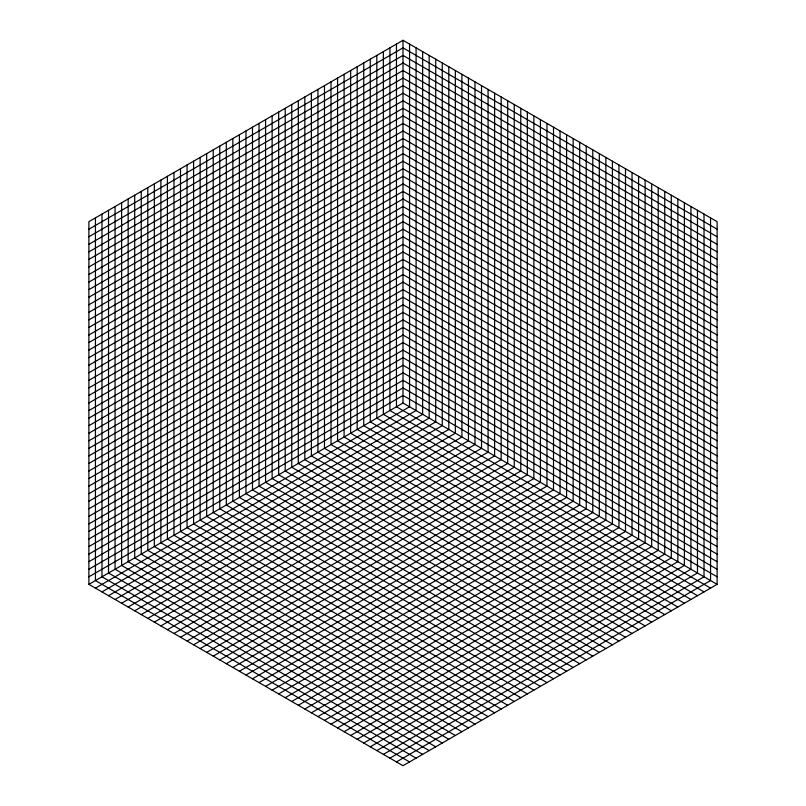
<?xml version="1.0" encoding="UTF-8"?>
<svg xmlns="http://www.w3.org/2000/svg" width="806" height="806" viewBox="0 0 806 806"><rect width="100%" height="100%" fill="white"/><g stroke="black" fill="none" stroke-linecap="round" stroke-linejoin="round"><path stroke-width="1.21" d="M403 40.3L88.892 221.65L88.892 584.35L403 765.7L717.108 584.35L717.108 221.65L403 40.3L403 403L717.108 584.35M88.892 229.206L403 47.856L717.108 229.206M88.892 236.763L403 55.413L717.108 236.763M88.892 244.319L403 62.969L717.108 244.319M88.892 251.875L403 70.525L717.108 251.875M88.892 259.431L403 78.081L717.108 259.431M88.892 266.988L403 85.638L717.108 266.988M88.892 274.544L403 93.194L717.108 274.544M88.892 282.1L403 100.75L717.108 282.1M88.892 289.656L403 108.306L717.108 289.656M88.892 297.213L403 115.863L717.108 297.213M88.892 304.769L403 123.419L717.108 304.769M88.892 312.325L403 130.975L717.108 312.325M88.892 319.881L403 138.531L717.108 319.881M88.892 327.438L403 146.088L717.108 327.438M88.892 334.994L403 153.644L717.108 334.994M88.892 342.55L403 161.2L717.108 342.55M88.892 350.106L403 168.756L717.108 350.106M88.892 357.663L403 176.312L717.108 357.663M88.892 365.219L403 183.869L717.108 365.219M88.892 372.775L403 191.425L717.108 372.775M88.892 380.331L403 198.981L717.108 380.331M88.892 387.888L403 206.538L717.108 387.888M88.892 395.444L403 214.094L717.108 395.444M88.892 403L403 221.65L717.108 403M88.892 410.556L403 229.206L717.108 410.556M88.892 418.113L403 236.763L717.108 418.113M88.892 425.669L403 244.319L717.108 425.669M88.892 433.225L403 251.875L717.108 433.225M88.892 440.781L403 259.431L717.108 440.781M88.892 448.338L403 266.988L717.108 448.338M88.892 455.894L403 274.544L717.108 455.894M88.892 463.45L403 282.1L717.108 463.45M88.892 471.006L403 289.656L717.108 471.006M88.892 478.563L403 297.213L717.108 478.563M88.892 486.119L403 304.769L717.108 486.119M88.892 493.675L403 312.325L717.108 493.675M88.892 501.231L403 319.881L717.108 501.231M88.892 508.788L403 327.438L717.108 508.788M88.892 516.344L403 334.994L717.108 516.344M88.892 523.9L403 342.55L717.108 523.9M88.892 531.456L403 350.106L717.108 531.456M88.892 539.013L403 357.663L717.108 539.013M88.892 546.569L403 365.219L717.108 546.569M88.892 554.125L403 372.775L717.108 554.125M88.892 561.681L403 380.331L717.108 561.681M88.892 569.238L403 387.888L717.108 569.238M88.892 576.794L403 395.444L717.108 576.794M88.892 584.35L403 403M95.44 588.128L409.549 406.778L409.549 44.078M101.979 591.906L416.087 410.556L416.087 47.856M108.528 595.684L422.636 414.334L422.636 51.634M115.067 599.463L429.175 418.113L429.175 55.413M121.615 603.241L435.724 421.891L435.724 59.191M128.154 607.019L442.262 425.669L442.262 62.969M134.703 610.797L448.811 429.447L448.811 66.747M141.241 614.575L455.35 433.225L455.35 70.525M147.79 618.353L461.898 437.003L461.898 74.303M154.329 622.131L468.437 440.781L468.437 78.081M160.878 625.909L474.986 444.559L474.986 81.859M167.416 629.688L481.525 448.338L481.525 85.638M173.965 633.466L488.073 452.116L488.073 89.416M180.504 637.244L494.612 455.894L494.612 93.194M187.052 641.022L501.161 459.672L501.161 96.972M193.591 644.8L507.699 463.45L507.699 100.75M200.14 648.578L514.248 467.228L514.248 104.528M206.679 652.356L520.787 471.006L520.787 108.306M213.227 656.134L527.336 474.784L527.336 112.084M219.766 659.913L533.874 478.563L533.874 115.863M226.315 663.691L540.423 482.341L540.423 119.641M232.853 667.469L546.962 486.119L546.962 123.419M239.402 671.247L553.51 489.897L553.51 127.197M245.951 675.025L560.049 493.675L560.049 130.975M252.49 678.803L566.598 497.453L566.598 134.753M259.038 682.581L573.147 501.231L573.147 138.531M265.577 686.359L579.685 505.009L579.685 142.309M272.126 690.138L586.234 508.788L586.234 146.088M278.664 693.916L592.773 512.566L592.773 149.866M285.213 697.694L599.321 516.344L599.321 153.644M291.752 701.472L605.86 520.122L605.86 157.422M298.301 705.25L612.409 523.9L612.409 161.2M304.839 709.028L618.948 527.678L618.948 164.978M311.388 712.806L625.496 531.456L625.496 168.756M317.927 716.584L632.035 535.234L632.035 172.534M324.475 720.363L638.584 539.013L638.584 176.312M331.014 724.141L645.122 542.791L645.122 180.091M337.563 727.919L651.671 546.569L651.671 183.869M344.102 731.697L658.21 550.347L658.21 187.647M350.65 735.475L664.759 554.125L664.759 191.425M357.189 739.253L671.297 557.903L671.297 195.203M363.738 743.031L677.846 561.681L677.846 198.981M370.276 746.809L684.385 565.459L684.385 202.759M376.825 750.588L690.933 569.238L690.933 206.538M383.364 754.366L697.472 573.016L697.472 210.316M389.913 758.144L704.021 576.794L704.021 214.094M396.451 761.922L710.56 580.572L710.56 217.872M710.56 588.128L396.451 406.778L396.451 44.078M704.021 591.906L389.913 410.556L389.913 47.856M697.472 595.684L383.364 414.334L383.364 51.634M690.933 599.463L376.825 418.113L376.825 55.413M684.385 603.241L370.276 421.891L370.276 59.191M677.846 607.019L363.738 425.669L363.738 62.969M671.297 610.797L357.189 429.447L357.189 66.747M664.759 614.575L350.65 433.225L350.65 70.525M658.21 618.353L344.102 437.003L344.102 74.303M651.671 622.131L337.563 440.781L337.563 78.081M645.122 625.909L331.014 444.559L331.014 81.859M638.584 629.688L324.475 448.338L324.475 85.638M632.035 633.466L317.927 452.116L317.927 89.416M625.496 637.244L311.388 455.894L311.388 93.194M618.948 641.022L304.839 459.672L304.839 96.972M612.409 644.8L298.301 463.45L298.301 100.75M605.86 648.578L291.752 467.228L291.752 104.528M599.321 652.356L285.213 471.006L285.213 108.306M592.773 656.134L278.664 474.784L278.664 112.084M586.234 659.913L272.126 478.563L272.126 115.863M579.685 663.691L265.577 482.341L265.577 119.641M573.147 667.469L259.038 486.119L259.038 123.419M566.598 671.247L252.49 489.897L252.49 127.197M560.049 675.025L245.951 493.675L245.951 130.975M553.51 678.803L239.402 497.453L239.402 134.753M546.962 682.581L232.853 501.231L232.853 138.531M540.423 686.359L226.315 505.009L226.315 142.309M533.874 690.138L219.766 508.788L219.766 146.088M527.336 693.916L213.227 512.566L213.227 149.866M520.787 697.694L206.679 516.344L206.679 153.644M514.248 701.472L200.14 520.122L200.14 157.422M507.699 705.25L193.591 523.9L193.591 161.2M501.161 709.028L187.052 527.678L187.052 164.978M494.612 712.806L180.504 531.456L180.504 168.756M488.073 716.584L173.965 535.234L173.965 172.534M481.525 720.363L167.416 539.013L167.416 176.312M474.986 724.141L160.878 542.791L160.878 180.091M468.437 727.919L154.329 546.569L154.329 183.869M461.898 731.697L147.79 550.347L147.79 187.647M455.35 735.475L141.241 554.125L141.241 191.425M448.811 739.253L134.703 557.903L134.703 195.203M442.262 743.031L128.154 561.681L128.154 198.981M435.724 746.809L121.615 565.459L121.615 202.759M429.175 750.588L115.067 569.238L115.067 206.538M422.636 754.366L108.528 573.016L108.528 210.316M416.087 758.144L101.979 576.794L101.979 214.094M409.549 761.922L95.44 580.572L95.44 217.872"/></g></svg>
